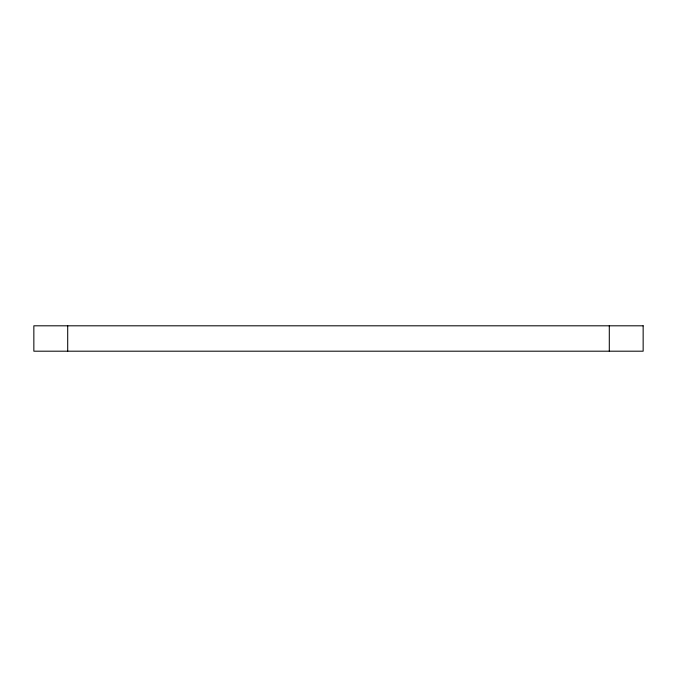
<?xml version="1.0" encoding="UTF-8"?>
<svg xmlns="http://www.w3.org/2000/svg" width="677" height="677" viewBox="0 0 677 677"><rect width="100%" height="100%" fill="white"/><g stroke="black" fill="none" stroke-linecap="round" stroke-linejoin="round"><path stroke-width="1.02" d="M609.3 325.806L609.3 351.194M67.7 325.806L67.7 351.194M643.15 325.806L33.85 325.806L33.85 351.194L643.15 351.194L643.15 325.806"/></g></svg>
